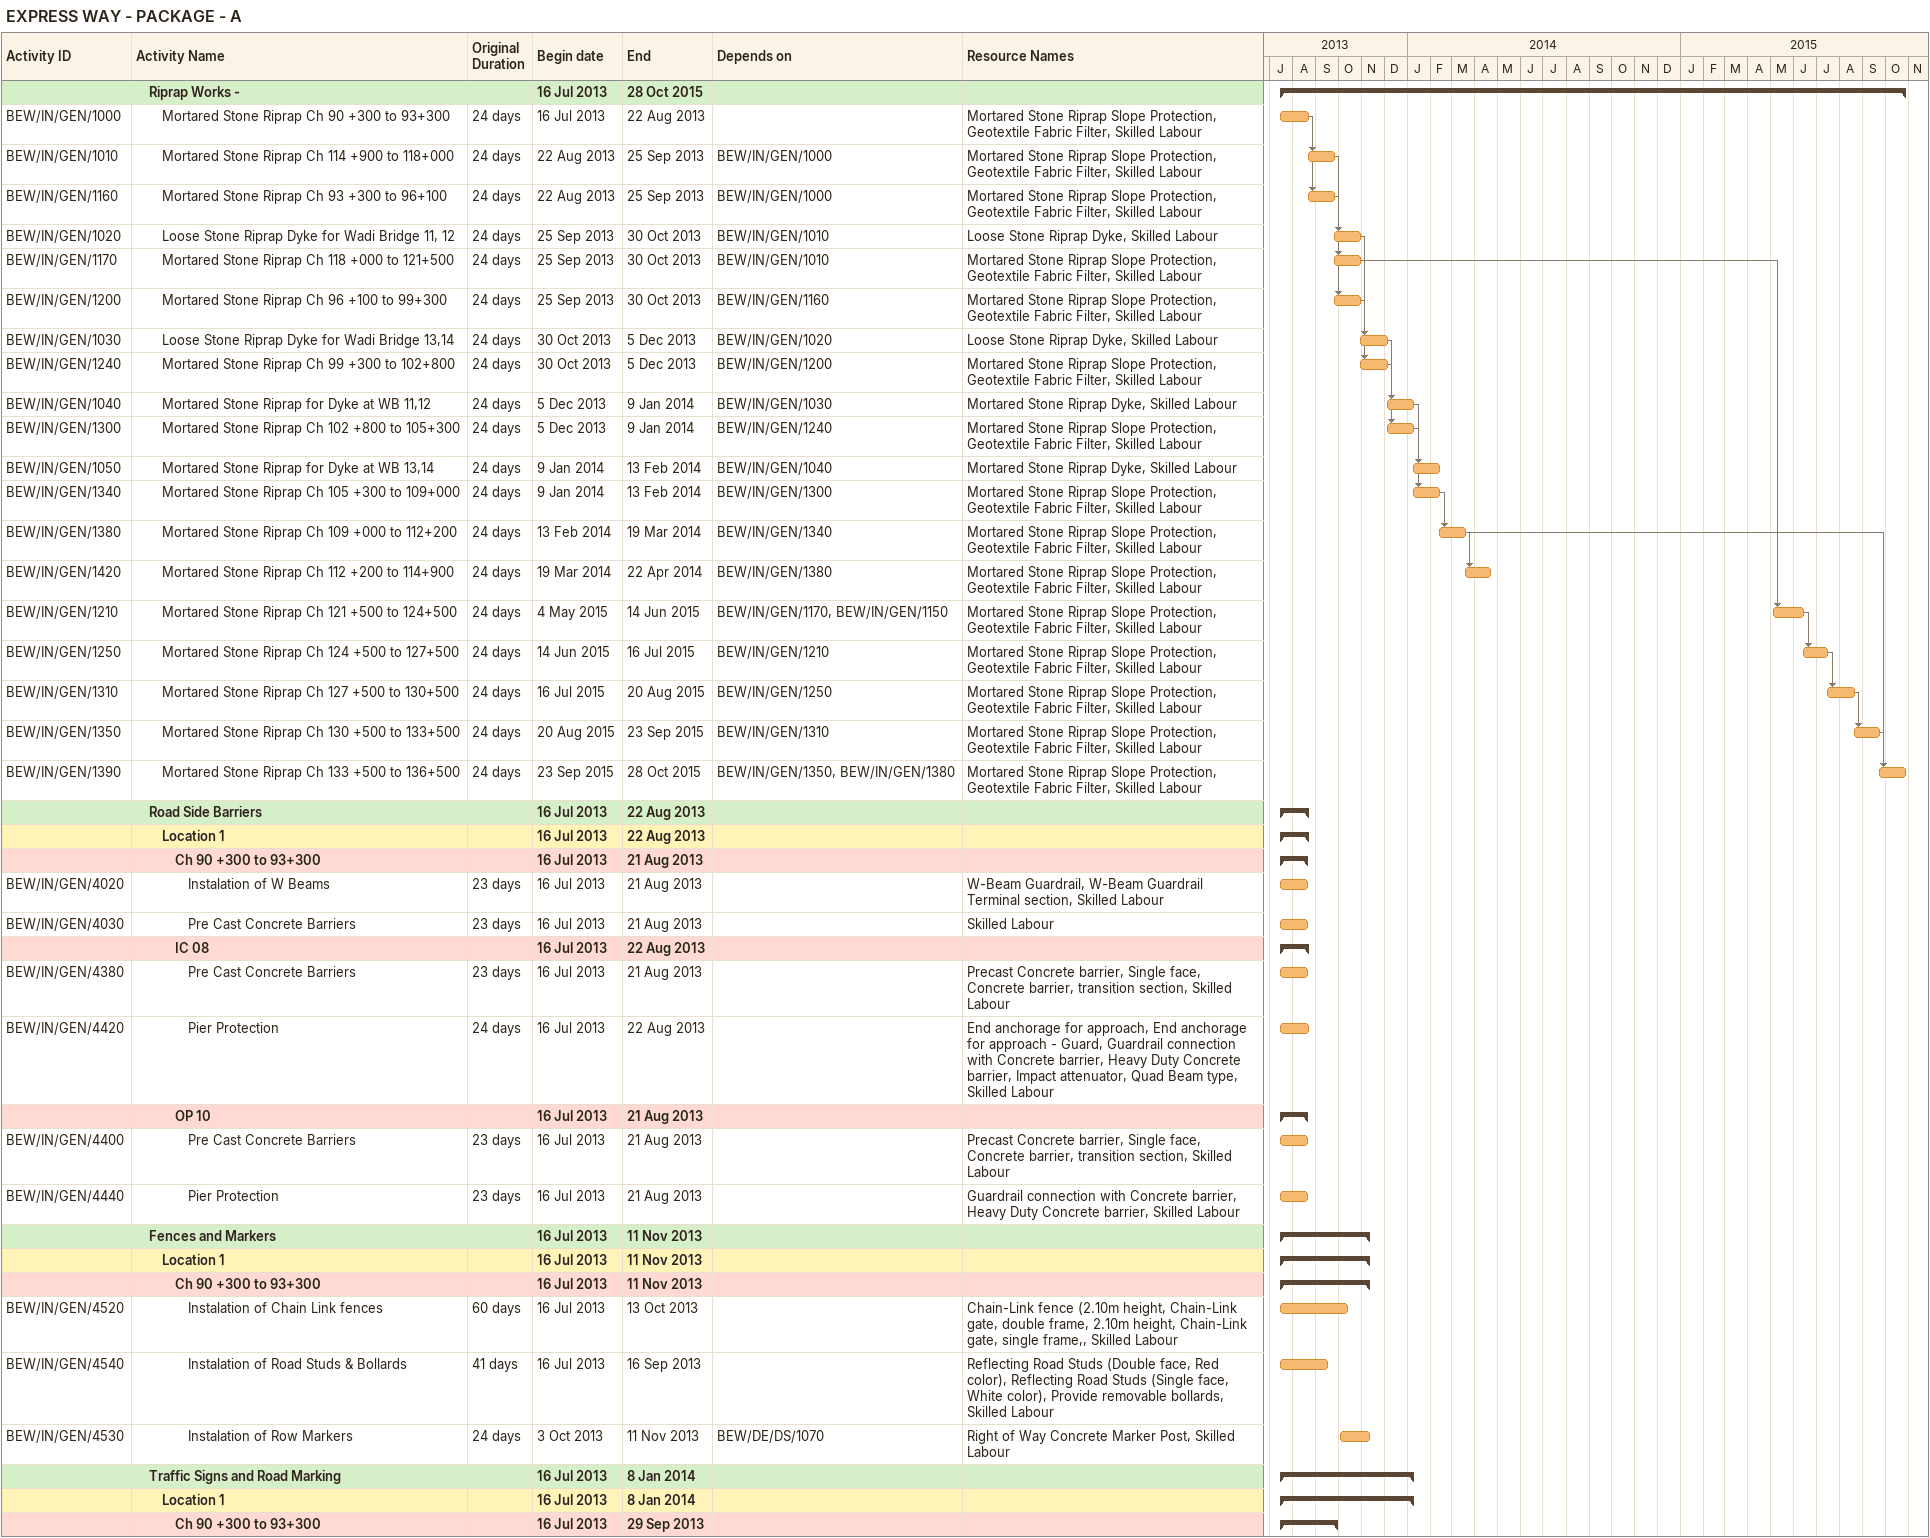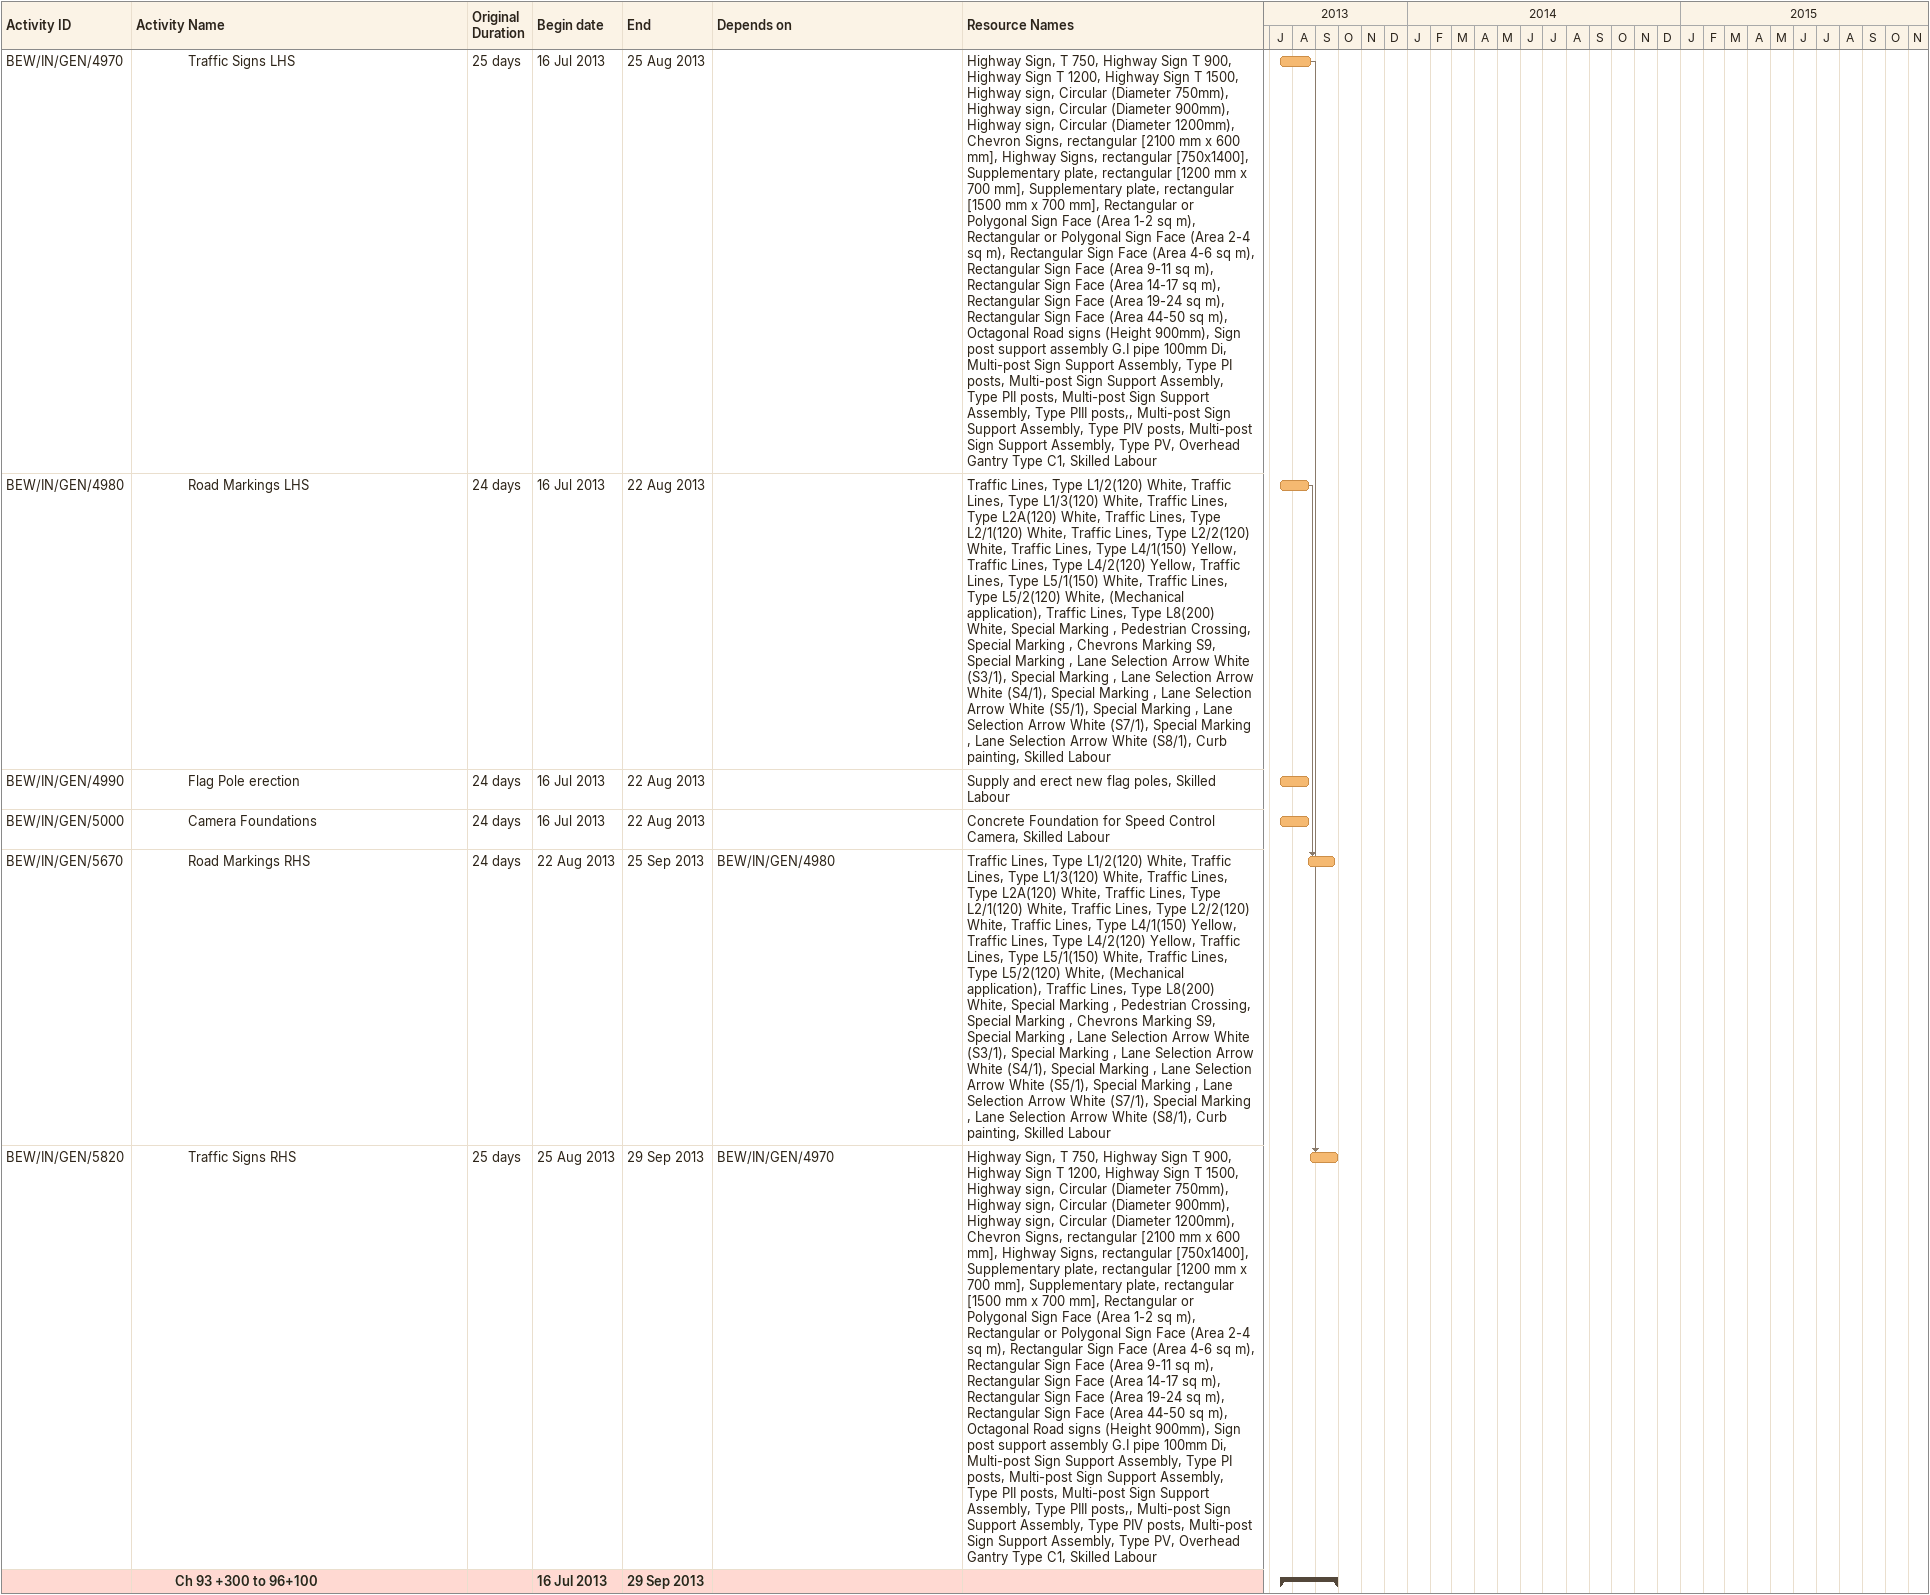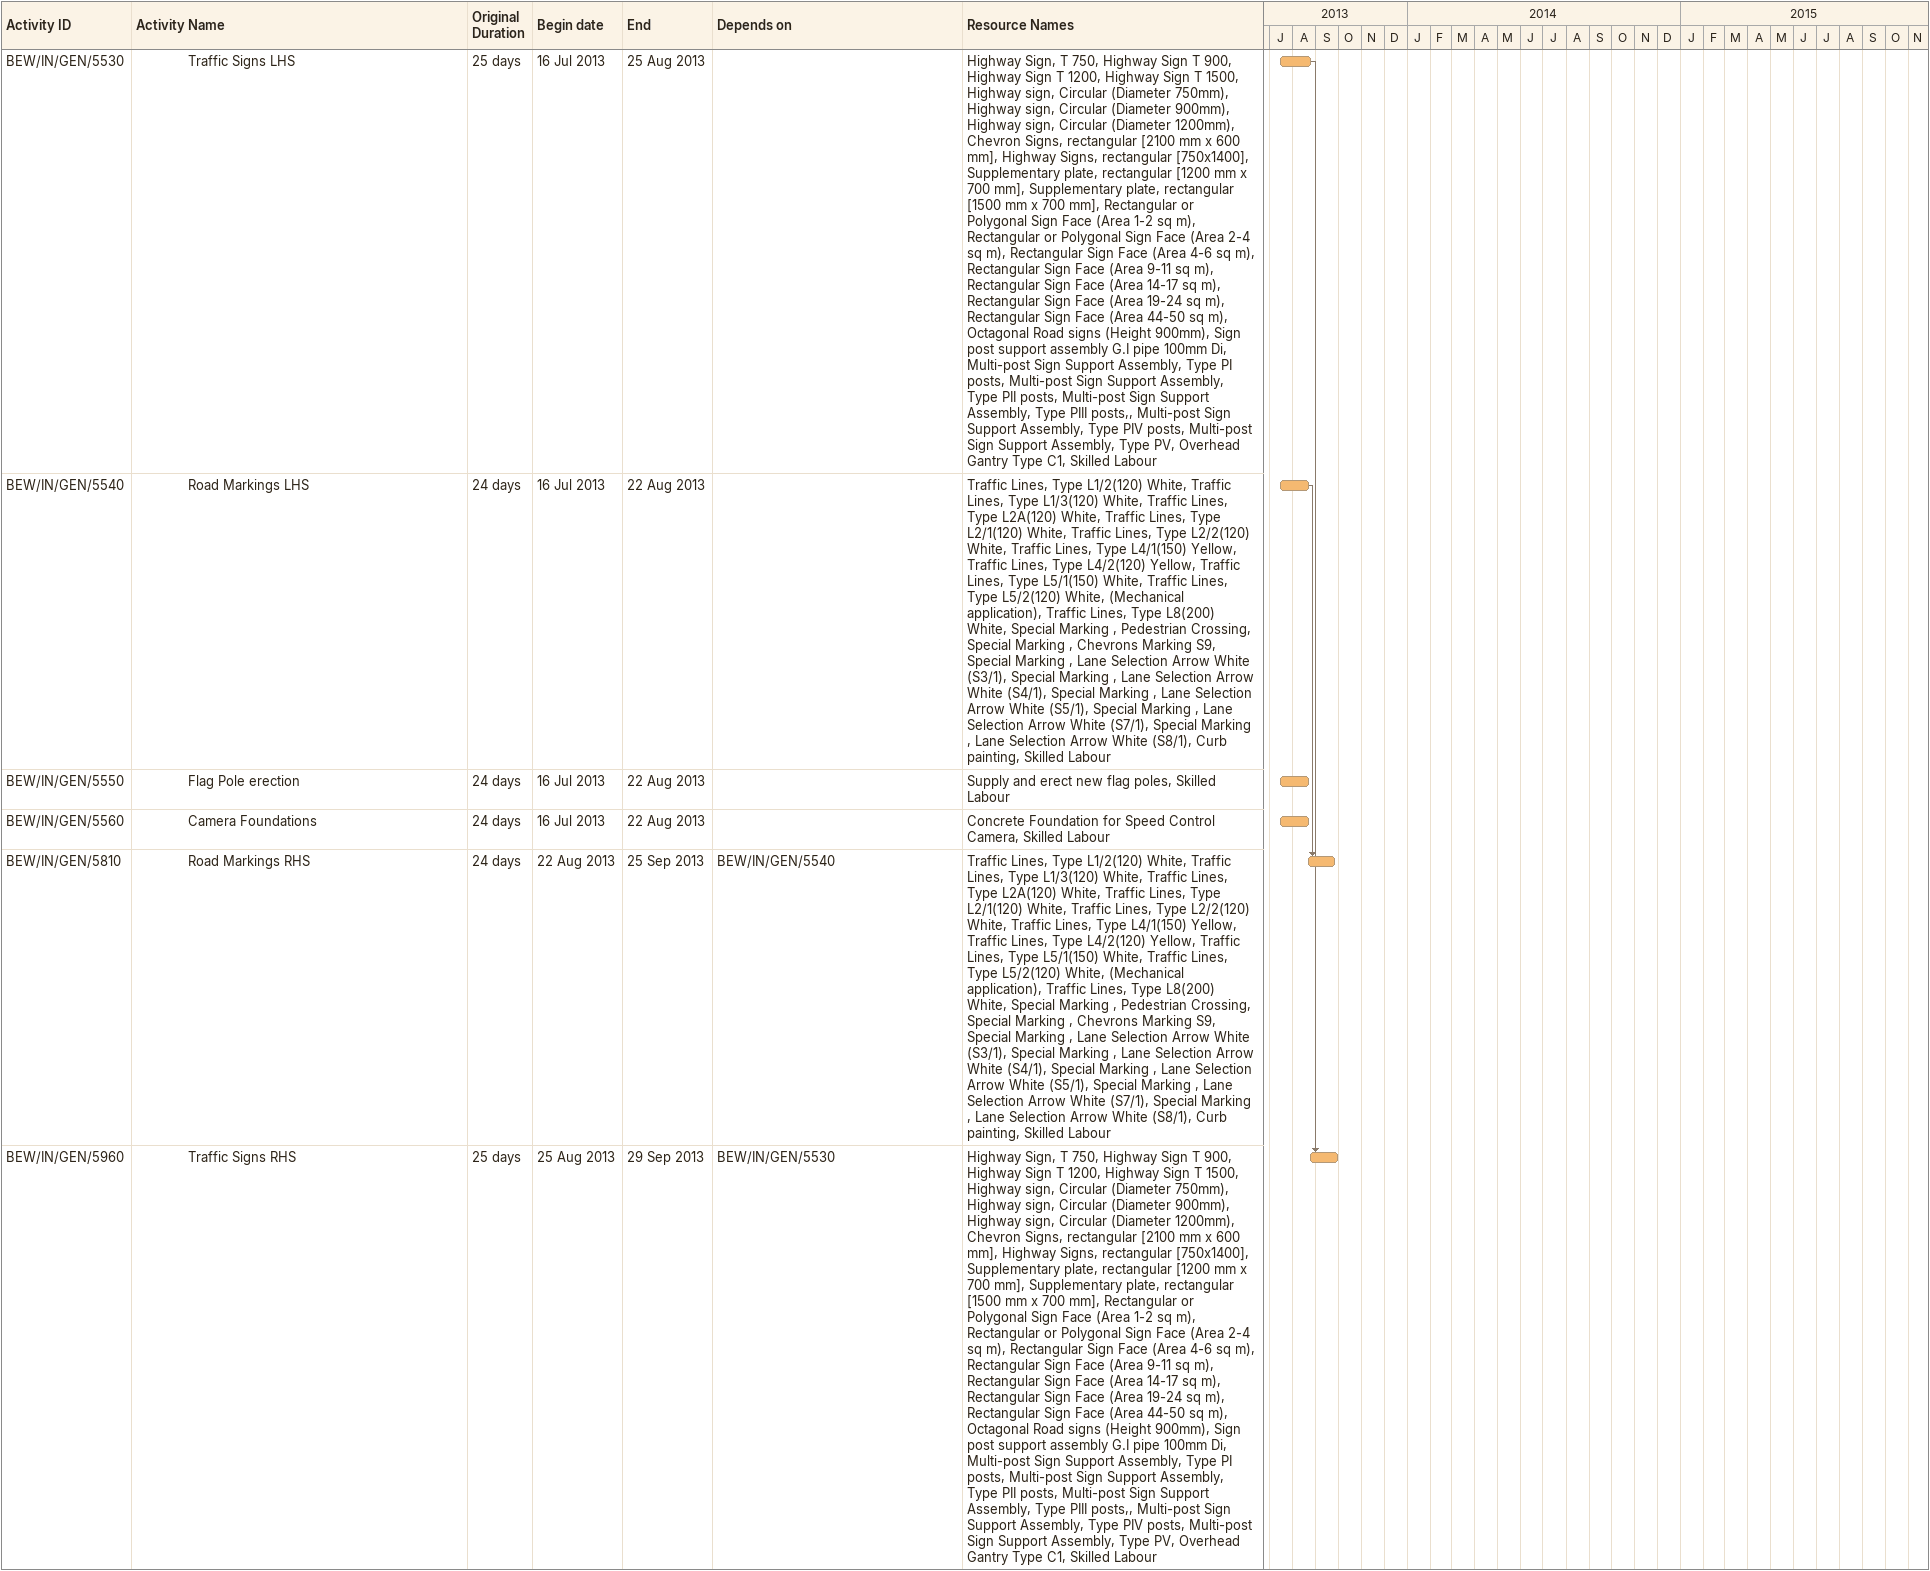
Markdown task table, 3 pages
EXPRESS WAY - PACKAGE - A

| ID | Level | Task | Original duration | Start | Finish | Predecessors | Resources |
|---|---|---|---|---|---|---|---|
|  | 2 | **Riprap Works -** |  | 2013-07-16 | 2015-10-28 |  |  |
| BEW/IN/GEN/1000 | 3 | Mortared Stone Riprap Ch 90 +300 to 93+300 | 24d | 2013-07-16 | 2013-08-22 |  | Mortared Stone Riprap Slope Protection, Geotextile Fabric Filter, Skilled Labour |
| BEW/IN/GEN/1010 | 3 | Mortared Stone Riprap Ch 114 +900 to 118+000 | 24d | 2013-08-22 | 2013-09-25 | BEW/IN/GEN/1000 | Mortared Stone Riprap Slope Protection, Geotextile Fabric Filter, Skilled Labour |
| BEW/IN/GEN/1160 | 3 | Mortared Stone Riprap Ch 93 +300 to 96+100 | 24d | 2013-08-22 | 2013-09-25 | BEW/IN/GEN/1000 | Mortared Stone Riprap Slope Protection, Geotextile Fabric Filter, Skilled Labour |
| BEW/IN/GEN/1020 | 3 | Loose Stone Riprap Dyke for Wadi Bridge 11, 12 | 24d | 2013-09-25 | 2013-10-30 | BEW/IN/GEN/1010 | Loose Stone Riprap Dyke, Skilled Labour |
| BEW/IN/GEN/1170 | 3 | Mortared Stone Riprap Ch 118 +000 to 121+500 | 24d | 2013-09-25 | 2013-10-30 | BEW/IN/GEN/1010 | Mortared Stone Riprap Slope Protection, Geotextile Fabric Filter, Skilled Labour |
| BEW/IN/GEN/1200 | 3 | Mortared Stone Riprap Ch 96 +100 to 99+300 | 24d | 2013-09-25 | 2013-10-30 | BEW/IN/GEN/1160 | Mortared Stone Riprap Slope Protection, Geotextile Fabric Filter, Skilled Labour |
| BEW/IN/GEN/1030 | 3 | Loose Stone Riprap Dyke for Wadi Bridge 13,14 | 24d | 2013-10-30 | 2013-12-05 | BEW/IN/GEN/1020 | Loose Stone Riprap Dyke, Skilled Labour |
| BEW/IN/GEN/1240 | 3 | Mortared Stone Riprap Ch 99 +300 to 102+800 | 24d | 2013-10-30 | 2013-12-05 | BEW/IN/GEN/1200 | Mortared Stone Riprap Slope Protection, Geotextile Fabric Filter, Skilled Labour |
| BEW/IN/GEN/1040 | 3 | Mortared Stone Riprap for Dyke at WB 11,12 | 24d | 2013-12-05 | 2014-01-09 | BEW/IN/GEN/1030 | Mortared Stone Riprap Dyke, Skilled Labour |
| BEW/IN/GEN/1300 | 3 | Mortared Stone Riprap Ch 102 +800 to 105+300 | 24d | 2013-12-05 | 2014-01-09 | BEW/IN/GEN/1240 | Mortared Stone Riprap Slope Protection, Geotextile Fabric Filter, Skilled Labour |
| BEW/IN/GEN/1050 | 3 | Mortared Stone Riprap for Dyke at WB 13,14 | 24d | 2014-01-09 | 2014-02-13 | BEW/IN/GEN/1040 | Mortared Stone Riprap Dyke, Skilled Labour |
| BEW/IN/GEN/1340 | 3 | Mortared Stone Riprap Ch 105 +300 to 109+000 | 24d | 2014-01-09 | 2014-02-13 | BEW/IN/GEN/1300 | Mortared Stone Riprap Slope Protection, Geotextile Fabric Filter, Skilled Labour |
| BEW/IN/GEN/1380 | 3 | Mortared Stone Riprap Ch 109 +000 to 112+200 | 24d | 2014-02-13 | 2014-03-19 | BEW/IN/GEN/1340 | Mortared Stone Riprap Slope Protection, Geotextile Fabric Filter, Skilled Labour |
| BEW/IN/GEN/1420 | 3 | Mortared Stone Riprap Ch 112 +200 to 114+900 | 24d | 2014-03-19 | 2014-04-22 | BEW/IN/GEN/1380 | Mortared Stone Riprap Slope Protection, Geotextile Fabric Filter, Skilled Labour |
| BEW/IN/GEN/1210 | 3 | Mortared Stone Riprap Ch 121 +500 to 124+500 | 24d | 2015-05-04 | 2015-06-14 | BEW/IN/GEN/1170, BEW/IN/GEN/1150 | Mortared Stone Riprap Slope Protection, Geotextile Fabric Filter, Skilled Labour |
| BEW/IN/GEN/1250 | 3 | Mortared Stone Riprap Ch 124 +500 to 127+500 | 24d | 2015-06-14 | 2015-07-16 | BEW/IN/GEN/1210 | Mortared Stone Riprap Slope Protection, Geotextile Fabric Filter, Skilled Labour |
| BEW/IN/GEN/1310 | 3 | Mortared Stone Riprap Ch 127 +500 to 130+500 | 24d | 2015-07-16 | 2015-08-20 | BEW/IN/GEN/1250 | Mortared Stone Riprap Slope Protection, Geotextile Fabric Filter, Skilled Labour |
| BEW/IN/GEN/1350 | 3 | Mortared Stone Riprap Ch 130 +500 to 133+500 | 24d | 2015-08-20 | 2015-09-23 | BEW/IN/GEN/1310 | Mortared Stone Riprap Slope Protection, Geotextile Fabric Filter, Skilled Labour |
| BEW/IN/GEN/1390 | 3 | Mortared Stone Riprap Ch 133 +500 to 136+500 | 24d | 2015-09-23 | 2015-10-28 | BEW/IN/GEN/1350, BEW/IN/GEN/1380 | Mortared Stone Riprap Slope Protection, Geotextile Fabric Filter, Skilled Labour |
|  | 2 | **Road Side Barriers** |  | 2013-07-16 | 2013-08-22 |  |  |
|  | 3 | **Location 1** |  | 2013-07-16 | 2013-08-22 |  |  |
|  | 4 | **Ch 90 +300 to 93+300** |  | 2013-07-16 | 2013-08-21 |  |  |
| BEW/IN/GEN/4020 | 5 | Instalation of W Beams | 23d | 2013-07-16 | 2013-08-21 |  | W-Beam Guardrail, W-Beam Guardrail Terminal section, Skilled Labour |
| BEW/IN/GEN/4030 | 5 | Pre Cast Concrete Barriers | 23d | 2013-07-16 | 2013-08-21 |  | Skilled Labour |
|  | 4 | **IC 08** |  | 2013-07-16 | 2013-08-22 |  |  |
| BEW/IN/GEN/4380 | 5 | Pre Cast Concrete Barriers | 23d | 2013-07-16 | 2013-08-21 |  | Precast Concrete barrier, Single face, Concrete barrier, transition section, Skilled Labour |
| BEW/IN/GEN/4420 | 5 | Pier Protection | 24d | 2013-07-16 | 2013-08-22 |  | End anchorage for approach, End anchorage for approach - Guard, Guardrail connection with Concrete barrier, Heavy Duty Concrete barrier, Impact attenuator, Quad Beam type, Skilled Labour |
|  | 4 | **OP 10** |  | 2013-07-16 | 2013-08-21 |  |  |
| BEW/IN/GEN/4400 | 5 | Pre Cast Concrete Barriers | 23d | 2013-07-16 | 2013-08-21 |  | Precast Concrete barrier, Single face, Concrete barrier, transition section, Skilled Labour |
| BEW/IN/GEN/4440 | 5 | Pier Protection | 23d | 2013-07-16 | 2013-08-21 |  | Guardrail connection with Concrete barrier, Heavy Duty Concrete barrier, Skilled Labour |
|  | 2 | **Fences and Markers** |  | 2013-07-16 | 2013-11-11 |  |  |
|  | 3 | **Location 1** |  | 2013-07-16 | 2013-11-11 |  |  |
|  | 4 | **Ch 90 +300 to 93+300** |  | 2013-07-16 | 2013-11-11 |  |  |
| BEW/IN/GEN/4520 | 5 | Instalation of Chain Link fences | 60d | 2013-07-16 | 2013-10-13 |  | Chain-Link fence (2.10m height, Chain-Link gate, double frame, 2.10m height, Chain-Link gate, single frame,, Skilled Labour |
| BEW/IN/GEN/4540 | 5 | Instalation of Road Studs & Bollards | 41d | 2013-07-16 | 2013-09-16 |  | Reflecting Road Studs (Double face, Red color), Reflecting Road Studs (Single face, White color), Provide removable bollards, Skilled Labour |
| BEW/IN/GEN/4530 | 5 | Instalation of Row Markers | 24d | 2013-10-03 | 2013-11-11 | BEW/DE/DS/1070 | Right of Way Concrete Marker Post, Skilled Labour |
|  | 2 | **Traffic Signs and Road Marking** |  | 2013-07-16 | 2014-01-08 |  |  |
|  | 3 | **Location 1** |  | 2013-07-16 | 2014-01-08 |  |  |
|  | 4 | **Ch 90 +300 to 93+300** |  | 2013-07-16 | 2013-09-29 |  |  |
| BEW/IN/GEN/4970 | 5 | Traffic Signs LHS | 25d | 2013-07-16 | 2013-08-25 |  | Highway Sign, T 750, Highway Sign T 900, Highway Sign T 1200, Highway Sign T 1500, Highway sign, Circular (Diameter 750mm), Highway sign, Circular (Diameter 900mm), Highway sign, Circular (Diameter 1200mm), Chevron Signs, rectangular [2100 mm x 600 mm], Highway Signs, rectangular [750x1400], Supplementary plate, rectangular [1200 mm x 700 mm], Supplementary plate, rectangular [1500 mm x 700 mm], Rectangular or Polygonal Sign Face (Area 1-2 sq m), Rectangular or Polygonal Sign Face (Area 2-4 sq m), Rectangular Sign Face (Area 4-6 sq m), Rectangular Sign Face (Area 9-11 sq m), Rectangular Sign Face (Area 14-17 sq m), Rectangular Sign Face (Area 19-24 sq m), Rectangular Sign Face (Area 44-50 sq m), Octagonal Road signs (Height 900mm), Sign post support assembly G.I pipe 100mm Di, Multi-post Sign Support Assembly, Type PI posts, Multi-post Sign Support Assembly, Type PII posts, Multi-post Sign Support Assembly, Type PIII posts,, Multi-post Sign Support Assembly, Type PIV posts, Multi-post Sign Support Assembly, Type PV, Overhead Gantry Type C1, Skilled Labour |
| BEW/IN/GEN/4980 | 5 | Road Markings LHS | 24d | 2013-07-16 | 2013-08-22 |  | Traffic Lines, Type L1/2(120) White, Traffic Lines, Type L1/3(120) White, Traffic Lines, Type L2A(120) White, Traffic Lines, Type L2/1(120) White, Traffic Lines, Type L2/2(120) White, Traffic Lines, Type L4/1(150) Yellow, Traffic Lines, Type L4/2(120) Yellow, Traffic Lines, Type L5/1(150) White, Traffic Lines, Type L5/2(120) White, (Mechanical application), Traffic Lines, Type L8(200) White, Special Marking , Pedestrian Crossing, Special Marking , Chevrons Marking S9, Special Marking , Lane Selection Arrow White (S3/1), Special Marking , Lane Selection Arrow White (S4/1), Special Marking , Lane Selection Arrow White (S5/1), Special Marking , Lane Selection Arrow White (S7/1), Special Marking , Lane Selection Arrow White (S8/1), Curb painting, Skilled Labour |
| BEW/IN/GEN/4990 | 5 | Flag Pole erection | 24d | 2013-07-16 | 2013-08-22 |  | Supply and erect new flag poles, Skilled Labour |
| BEW/IN/GEN/5000 | 5 | Camera Foundations | 24d | 2013-07-16 | 2013-08-22 |  | Concrete Foundation for Speed Control Camera, Skilled Labour |
| BEW/IN/GEN/5670 | 5 | Road Markings RHS | 24d | 2013-08-22 | 2013-09-25 | BEW/IN/GEN/4980 | Traffic Lines, Type L1/2(120) White, Traffic Lines, Type L1/3(120) White, Traffic Lines, Type L2A(120) White, Traffic Lines, Type L2/1(120) White, Traffic Lines, Type L2/2(120) White, Traffic Lines, Type L4/1(150) Yellow, Traffic Lines, Type L4/2(120) Yellow, Traffic Lines, Type L5/1(150) White, Traffic Lines, Type L5/2(120) White, (Mechanical application), Traffic Lines, Type L8(200) White, Special Marking , Pedestrian Crossing, Special Marking , Chevrons Marking S9, Special Marking , Lane Selection Arrow White (S3/1), Special Marking , Lane Selection Arrow White (S4/1), Special Marking , Lane Selection Arrow White (S5/1), Special Marking , Lane Selection Arrow White (S7/1), Special Marking , Lane Selection Arrow White (S8/1), Curb painting, Skilled Labour |
| BEW/IN/GEN/5820 | 5 | Traffic Signs RHS | 25d | 2013-08-25 | 2013-09-29 | BEW/IN/GEN/4970 | Highway Sign, T 750, Highway Sign T 900, Highway Sign T 1200, Highway Sign T 1500, Highway sign, Circular (Diameter 750mm), Highway sign, Circular (Diameter 900mm), Highway sign, Circular (Diameter 1200mm), Chevron Signs, rectangular [2100 mm x 600 mm], Highway Signs, rectangular [750x1400], Supplementary plate, rectangular [1200 mm x 700 mm], Supplementary plate, rectangular [1500 mm x 700 mm], Rectangular or Polygonal Sign Face (Area 1-2 sq m), Rectangular or Polygonal Sign Face (Area 2-4 sq m), Rectangular Sign Face (Area 4-6 sq m), Rectangular Sign Face (Area 9-11 sq m), Rectangular Sign Face (Area 14-17 sq m), Rectangular Sign Face (Area 19-24 sq m), Rectangular Sign Face (Area 44-50 sq m), Octagonal Road signs (Height 900mm), Sign post support assembly G.I pipe 100mm Di, Multi-post Sign Support Assembly, Type PI posts, Multi-post Sign Support Assembly, Type PII posts, Multi-post Sign Support Assembly, Type PIII posts,, Multi-post Sign Support Assembly, Type PIV posts, Multi-post Sign Support Assembly, Type PV, Overhead Gantry Type C1, Skilled Labour |
|  | 4 | **Ch 93 +300 to 96+100** |  | 2013-07-16 | 2013-09-29 |  |  |
| BEW/IN/GEN/5530 | 5 | Traffic Signs LHS | 25d | 2013-07-16 | 2013-08-25 |  | Highway Sign, T 750, Highway Sign T 900, Highway Sign T 1200, Highway Sign T 1500, Highway sign, Circular (Diameter 750mm), Highway sign, Circular (Diameter 900mm), Highway sign, Circular (Diameter 1200mm), Chevron Signs, rectangular [2100 mm x 600 mm], Highway Signs, rectangular [750x1400], Supplementary plate, rectangular [1200 mm x 700 mm], Supplementary plate, rectangular [1500 mm x 700 mm], Rectangular or Polygonal Sign Face (Area 1-2 sq m), Rectangular or Polygonal Sign Face (Area 2-4 sq m), Rectangular Sign Face (Area 4-6 sq m), Rectangular Sign Face (Area 9-11 sq m), Rectangular Sign Face (Area 14-17 sq m), Rectangular Sign Face (Area 19-24 sq m), Rectangular Sign Face (Area 44-50 sq m), Octagonal Road signs (Height 900mm), Sign post support assembly G.I pipe 100mm Di, Multi-post Sign Support Assembly, Type PI posts, Multi-post Sign Support Assembly, Type PII posts, Multi-post Sign Support Assembly, Type PIII posts,, Multi-post Sign Support Assembly, Type PIV posts, Multi-post Sign Support Assembly, Type PV, Overhead Gantry Type C1, Skilled Labour |
| BEW/IN/GEN/5540 | 5 | Road Markings LHS | 24d | 2013-07-16 | 2013-08-22 |  | Traffic Lines, Type L1/2(120) White, Traffic Lines, Type L1/3(120) White, Traffic Lines, Type L2A(120) White, Traffic Lines, Type L2/1(120) White, Traffic Lines, Type L2/2(120) White, Traffic Lines, Type L4/1(150) Yellow, Traffic Lines, Type L4/2(120) Yellow, Traffic Lines, Type L5/1(150) White, Traffic Lines, Type L5/2(120) White, (Mechanical application), Traffic Lines, Type L8(200) White, Special Marking , Pedestrian Crossing, Special Marking , Chevrons Marking S9, Special Marking , Lane Selection Arrow White (S3/1), Special Marking , Lane Selection Arrow White (S4/1), Special Marking , Lane Selection Arrow White (S5/1), Special Marking , Lane Selection Arrow White (S7/1), Special Marking , Lane Selection Arrow White (S8/1), Curb painting, Skilled Labour |
| BEW/IN/GEN/5550 | 5 | Flag Pole erection | 24d | 2013-07-16 | 2013-08-22 |  | Supply and erect new flag poles, Skilled Labour |
| BEW/IN/GEN/5560 | 5 | Camera Foundations | 24d | 2013-07-16 | 2013-08-22 |  | Concrete Foundation for Speed Control Camera, Skilled Labour |
| BEW/IN/GEN/5810 | 5 | Road Markings RHS | 24d | 2013-08-22 | 2013-09-25 | BEW/IN/GEN/5540 | Traffic Lines, Type L1/2(120) White, Traffic Lines, Type L1/3(120) White, Traffic Lines, Type L2A(120) White, Traffic Lines, Type L2/1(120) White, Traffic Lines, Type L2/2(120) White, Traffic Lines, Type L4/1(150) Yellow, Traffic Lines, Type L4/2(120) Yellow, Traffic Lines, Type L5/1(150) White, Traffic Lines, Type L5/2(120) White, (Mechanical application), Traffic Lines, Type L8(200) White, Special Marking , Pedestrian Crossing, Special Marking , Chevrons Marking S9, Special Marking , Lane Selection Arrow White (S3/1), Special Marking , Lane Selection Arrow White (S4/1), Special Marking , Lane Selection Arrow White (S5/1), Special Marking , Lane Selection Arrow White (S7/1), Special Marking , Lane Selection Arrow White (S8/1), Curb painting, Skilled Labour |
| BEW/IN/GEN/5960 | 5 | Traffic Signs RHS | 25d | 2013-08-25 | 2013-09-29 | BEW/IN/GEN/5530 | Highway Sign, T 750, Highway Sign T 900, Highway Sign T 1200, Highway Sign T 1500, Highway sign, Circular (Diameter 750mm), Highway sign, Circular (Diameter 900mm), Highway sign, Circular (Diameter 1200mm), Chevron Signs, rectangular [2100 mm x 600 mm], Highway Signs, rectangular [750x1400], Supplementary plate, rectangular [1200 mm x 700 mm], Supplementary plate, rectangular [1500 mm x 700 mm], Rectangular or Polygonal Sign Face (Area 1-2 sq m), Rectangular or Polygonal Sign Face (Area 2-4 sq m), Rectangular Sign Face (Area 4-6 sq m), Rectangular Sign Face (Area 9-11 sq m), Rectangular Sign Face (Area 14-17 sq m), Rectangular Sign Face (Area 19-24 sq m), Rectangular Sign Face (Area 44-50 sq m), Octagonal Road signs (Height 900mm), Sign post support assembly G.I pipe 100mm Di, Multi-post Sign Support Assembly, Type PI posts, Multi-post Sign Support Assembly, Type PII posts, Multi-post Sign Support Assembly, Type PIII posts,, Multi-post Sign Support Assembly, Type PIV posts, Multi-post Sign Support Assembly, Type PV, Overhead Gantry Type C1, Skilled Labour |
